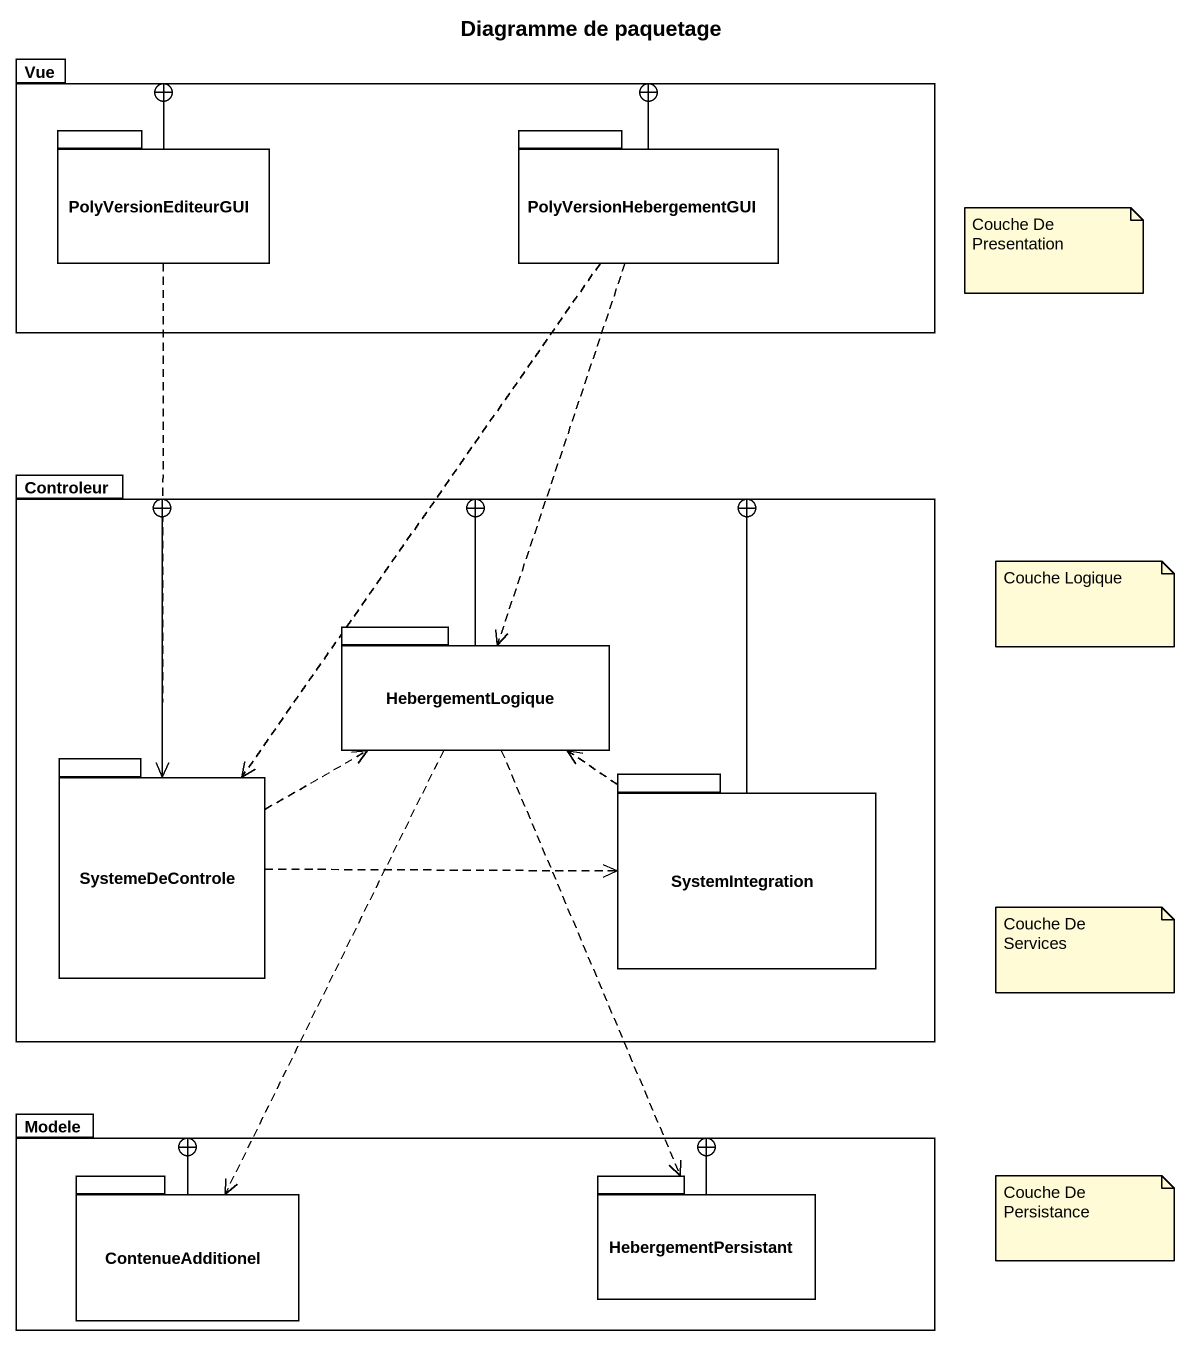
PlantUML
@startuml
title Diagramme de paquetage
package Vue {
  package PolyVersionEditeurGUI {
  }
  package PolyVersionHebergementGUI {
  }
}
package Controleur {
  package HebergementLogique {
  }
  package SystemeDeControle {
  }
  package SystemIntegration {
  }
}
package Modele {
  package ContenueAdditionel {
  }
  package HebergementPersistant {
  }
}
PolyVersionEditeurGUI -right-+ Vue
PolyVersionEditeurGUI ..> SystemeDeControle
PolyVersionHebergementGUI -left-+ Vue
PolyVersionHebergementGUI ..> HebergementLogique
PolyVersionHebergementGUI ..> SystemeDeControle
HebergementLogique --+ Controleur
HebergementLogique ..> ContenueAdditionel
HebergementLogique ..> HebergementPersistant
SystemeDeControle -right-+ Controleur
SystemeDeControle .right.> HebergementLogique
SystemeDeControle .right.> SystemIntegration
SystemIntegration -left-+ Controleur
SystemIntegration .up.> HebergementLogique
ContenueAdditionel -right-+ Modele
HebergementPersistant -left-+ Modele
note as N1
  Couche De Presentation
end note
note as N2
  Couche Logique
end note
note as N3
  Couche De Services
end note
note as N4
  Couche De Persistance
end note
@enduml
